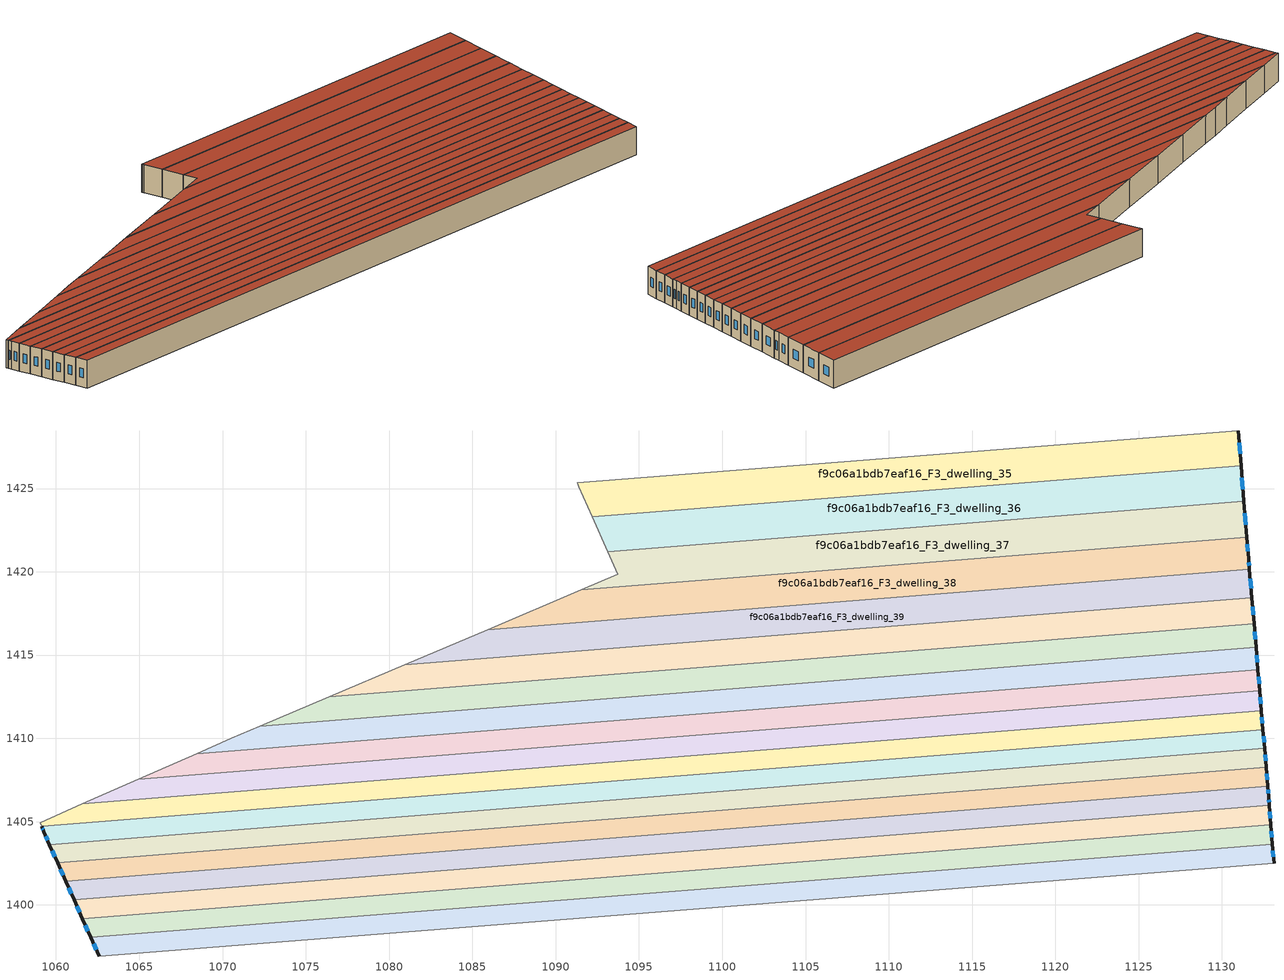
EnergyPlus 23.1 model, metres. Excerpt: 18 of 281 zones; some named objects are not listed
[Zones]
f9c06a1bdb7eaf16_F3_dwelling_35
 floor to f9c06a1bdb7eaf16_F2_dwelling_35 (EU_floor_Construction): 1130.97,1428.47 1131.14,1426.38 1092.19,1423.29 1091.4,1425.09 1091.39,1425.12 1091.31,1425.29 1091.29,1425.34 z9
 wall outside (EU_wall_Construction): 1131.14,1426.38 1130.97,1428.47 z9:12
 wall adiabatic (EU_wall_Construction): 1091.29,1425.34 1091.31,1425.29 1091.39,1425.12 1091.4,1425.09 1092.19,1423.29 z9:12
 wall to f9c06a1bdb7eaf16_F3_dwelling_34 (EU_wall_Construction): 1130.97,1428.47 1091.29,1425.34 z9:12
 wall to f9c06a1bdb7eaf16_F3_dwelling_36 (EU_wall_Construction): 1092.19,1423.29 1131.14,1426.38 z9:12
 window (EU_Window_Construction): 1131.09,1427.09 1131.03,1427.76 z10.02:10.98
 roof outside (EU_roof_Construction): 1131.14,1426.38 1130.97,1428.47 1091.29,1425.34 1091.31,1425.29 1091.39,1425.12 1091.4,1425.09 1092.19,1423.29 z12
f9c06a1bdb7eaf16_F3_dwelling_36
 floor to f9c06a1bdb7eaf16_F2_dwelling_36 (EU_floor_Construction): 1131.14,1426.38 1131.32,1424.24 1093.11,1421.21 1092.19,1423.29 z9
 wall outside (EU_wall_Construction): 1131.32,1424.24 1131.14,1426.38 z9:12
 wall to f9c06a1bdb7eaf16_F3_dwelling_37 (EU_wall_Construction): 1093.11,1421.21 1131.32,1424.24 z9:12
 wall adiabatic (EU_wall_Construction): 1092.19,1423.29 1093.11,1421.21 z9:12
 window (EU_Window_Construction): 1131.26,1424.96 1131.2,1425.65 z10.02:10.98
 roof outside (EU_roof_Construction): 1131.32,1424.24 1131.14,1426.38 1092.19,1423.29 1093.11,1421.21 z12
f9c06a1bdb7eaf16_F3_dwelling_37
 floor to f9c06a1bdb7eaf16_F2_dwelling_37 (EU_floor_Construction): 1131.32,1424.24 1131.49,1422.08 1091.55,1418.92 1093.72,1419.84 1093.11,1421.21 z9
 wall outside (EU_wall_Construction): 1131.49,1422.08 1131.32,1424.24 z9:12
 wall to f9c06a1bdb7eaf16_F3_dwelling_38 (EU_wall_Construction): 1091.55,1418.92 1131.49,1422.08 z9:12
 wall adiabatic (EU_wall_Construction): 1093.11,1421.21 1093.72,1419.84 1091.55,1418.92 z9:12
 window (EU_Window_Construction): 1131.43,1422.81 1131.38,1423.5 z10.02:10.98
 roof outside (EU_roof_Construction): 1131.49,1422.08 1131.32,1424.24 1093.11,1421.21 1093.72,1419.84 1091.55,1418.92 z12
f9c06a1bdb7eaf16_F3_dwelling_38
 floor to f9c06a1bdb7eaf16_F2_dwelling_38 (EU_floor_Construction): 1131.49,1422.08 1131.6,1420.79 1131.65,1420.15 1085.93,1416.53 1091.55,1418.92 z9
 wall outside (EU_wall_Construction): 1131.65,1420.15 1131.6,1420.79 1131.49,1422.08 z9:12
 wall to f9c06a1bdb7eaf16_F3_dwelling_39 (EU_wall_Construction): 1085.93,1416.53 1131.65,1420.15 z9:12
 wall adiabatic (EU_wall_Construction): 1091.55,1418.92 1085.93,1416.53 z9:12
 window (EU_Window_Construction): 1131.63,1420.37 1131.62,1420.57 / 1131.56,1421.23 1131.53,1421.64 z10.02:10.98
 roof outside (EU_roof_Construction): 1131.65,1420.15 1131.6,1420.79 1131.49,1422.08 1091.55,1418.92 1085.93,1416.53 z12
f9c06a1bdb7eaf16_F3_dwelling_39
 floor to f9c06a1bdb7eaf16_F2_dwelling_39 (EU_floor_Construction): 1131.65,1420.15 1131.8,1418.44 1080.94,1414.42 1085.93,1416.53 z9
 wall outside (EU_wall_Construction): 1131.8,1418.44 1131.65,1420.15 z9:12
 wall to f9c06a1bdb7eaf16_F3_dwelling_40 (EU_wall_Construction): 1080.94,1414.42 1131.8,1418.44 z9:12
 wall adiabatic (EU_wall_Construction): 1085.93,1416.53 1080.94,1414.42 z9:12
 window (EU_Window_Construction): 1131.75,1419.02 1131.7,1419.57 z10.02:10.98
 roof outside (EU_roof_Construction): 1131.8,1418.44 1131.65,1420.15 1085.93,1416.53 1080.94,1414.42 z12
f9c06a1bdb7eaf16_F3_dwelling_40
 floor to f9c06a1bdb7eaf16_F2_dwelling_40 (EU_floor_Construction): 1131.8,1418.44 1131.93,1416.89 1076.42,1412.5 1080.94,1414.42 z9
 wall outside (EU_wall_Construction): 1131.93,1416.89 1131.8,1418.44 z9:12
 wall to f9c06a1bdb7eaf16_F3_dwelling_41 (EU_wall_Construction): 1076.42,1412.5 1131.93,1416.89 z9:12
 wall adiabatic (EU_wall_Construction): 1080.94,1414.42 1076.42,1412.5 z9:12
 window (EU_Window_Construction): 1131.88,1417.42 1131.84,1417.91 z10.02:10.98
 roof outside (EU_roof_Construction): 1131.93,1416.89 1131.8,1418.44 1080.94,1414.42 1076.42,1412.5 z12
f9c06a1bdb7eaf16_F3_dwelling_41
 floor to f9c06a1bdb7eaf16_F2_dwelling_41 (EU_floor_Construction): 1131.93,1416.89 1132.05,1415.46 1072.24,1410.73 1076.42,1412.5 z9
 wall outside (EU_wall_Construction): 1132.05,1415.46 1131.93,1416.89 z9:12
 wall to f9c06a1bdb7eaf16_F3_dwelling_42 (EU_wall_Construction): 1072.24,1410.73 1132.05,1415.46 z9:12
 wall adiabatic (EU_wall_Construction): 1076.42,1412.5 1072.24,1410.73 z9:12
 window (EU_Window_Construction): 1132.01,1415.94 1131.97,1416.4 z10.02:10.98
 roof outside (EU_roof_Construction): 1132.05,1415.46 1131.93,1416.89 1076.42,1412.5 1072.24,1410.73 z12
f9c06a1bdb7eaf16_F3_dwelling_42
 floor to f9c06a1bdb7eaf16_F2_dwelling_42 (EU_floor_Construction): 1132.05,1415.46 1132.16,1414.12 1068.44,1409.08 1070.51,1409.99 1072.24,1410.73 z9
 wall outside (EU_wall_Construction): 1132.16,1414.12 1132.05,1415.46 z9:12
 wall to f9c06a1bdb7eaf16_F3_dwelling_43 (EU_wall_Construction): 1068.44,1409.08 1132.16,1414.12 z9:12
 wall adiabatic (EU_wall_Construction): 1072.24,1410.73 1070.51,1409.99 1068.44,1409.08 z9:12
 window (EU_Window_Construction): 1132.12,1414.57 1132.09,1415 z10.02:10.98
 roof outside (EU_roof_Construction): 1132.16,1414.12 1132.05,1415.46 1072.24,1410.73 1070.51,1409.99 1068.44,1409.08 z12
f9c06a1bdb7eaf16_F3_dwelling_43
 floor to f9c06a1bdb7eaf16_F2_dwelling_43 (EU_floor_Construction): 1132.16,1414.12 1132.27,1412.86 1064.93,1407.54 1068.44,1409.08 z9
 wall outside (EU_wall_Construction): 1132.27,1412.86 1132.16,1414.12 z9:12
 wall to f9c06a1bdb7eaf16_F3_dwelling_44 (EU_wall_Construction): 1064.93,1407.54 1132.27,1412.86 z9:12
 wall adiabatic (EU_wall_Construction): 1068.44,1409.08 1064.93,1407.54 z9:12
 window (EU_Window_Construction): 1132.23,1413.29 1132.2,1413.69 z10.02:10.98
 roof outside (EU_roof_Construction): 1132.27,1412.86 1132.16,1414.12 1068.44,1409.08 1064.93,1407.54 z12
f9c06a1bdb7eaf16_F3_dwelling_44
 floor to f9c06a1bdb7eaf16_F2_dwelling_44 (EU_floor_Construction): 1132.27,1412.86 1132.37,1411.67 1061.59,1406.07 1064.93,1407.54 z9
 wall outside (EU_wall_Construction): 1132.37,1411.67 1132.27,1412.86 z9:12
 wall to f9c06a1bdb7eaf16_F3_dwelling_45 (EU_wall_Construction): 1061.59,1406.07 1132.37,1411.67 z9:12
 wall adiabatic (EU_wall_Construction): 1064.93,1407.54 1061.59,1406.07 z9:12
 window (EU_Window_Construction): 1132.33,1412.07 1132.3,1412.45 z10.02:10.98
 roof outside (EU_roof_Construction): 1132.37,1411.67 1132.27,1412.86 1064.93,1407.54 1061.59,1406.07 z12
f9c06a1bdb7eaf16_F3_dwelling_45
 floor to f9c06a1bdb7eaf16_F2_dwelling_45 (EU_floor_Construction): 1132.37,1411.67 1132.46,1410.52 1059.13,1404.72 1059.04,1404.95 1061.59,1406.07 z9
 wall outside (EU_wall_Construction): 1132.46,1410.52 1132.37,1411.67 z9:12
 wall to f9c06a1bdb7eaf16_F3_dwelling_46 (EU_wall_Construction): 1059.13,1404.72 1132.46,1410.52 z9:12
 wall adiabatic (EU_wall_Construction): 1061.59,1406.07 1059.04,1404.95 1059.13,1404.72 z9:12
 window (EU_Window_Construction): 1132.43,1410.91 1132.4,1411.28 z10.02:10.98
 roof outside (EU_roof_Construction): 1132.46,1410.52 1132.37,1411.67 1061.59,1406.07 1059.04,1404.95 1059.13,1404.72 z12
f9c06a1bdb7eaf16_F3_dwelling_46
 floor to f9c06a1bdb7eaf16_F2_dwelling_46 (EU_floor_Construction): 1132.46,1410.52 1132.56,1409.39 1059.61,1403.63 1059.27,1404.39 1059.13,1404.72 z9
 wall outside (EU_wall_Construction): 1132.56,1409.39 1132.46,1410.52 / 1059.13,1404.72 1059.27,1404.39 1059.61,1403.63 z9:12
 wall to f9c06a1bdb7eaf16_F3_dwelling_47 (EU_wall_Construction): 1059.61,1403.63 1132.56,1409.39 z9:12
 window (EU_Window_Construction): 1132.53,1409.78 1132.5,1410.14 / 1059.39,1404.13 1059.49,1403.89 / 1059.18,1404.61 1059.22,1404.5 z10.02:10.98
 roof outside (EU_roof_Construction): 1132.56,1409.39 1132.46,1410.52 1059.13,1404.72 1059.27,1404.39 1059.61,1403.63 z12
f9c06a1bdb7eaf16_F3_dwelling_47
 floor to f9c06a1bdb7eaf16_F2_dwelling_47 (EU_floor_Construction): 1132.56,1409.39 1132.65,1408.26 1060.1,1402.52 1059.61,1403.63 z9
 wall outside (EU_wall_Construction): 1059.61,1403.63 1060.1,1402.52 / 1132.65,1408.26 1132.56,1409.39 z9:12
 wall to f9c06a1bdb7eaf16_F3_dwelling_48 (EU_wall_Construction): 1060.1,1402.52 1132.65,1408.26 z9:12
 window (EU_Window_Construction): 1059.78,1403.25 1059.93,1402.9 / 1132.62,1408.65 1132.59,1409.01 z10.02:10.98
 roof outside (EU_roof_Construction): 1132.65,1408.26 1132.56,1409.39 1059.61,1403.63 1060.1,1402.52 z12
f9c06a1bdb7eaf16_F3_dwelling_48
 floor to f9c06a1bdb7eaf16_F2_dwelling_48 (EU_floor_Construction): 1132.65,1408.26 1132.75,1407.12 1060.59,1401.41 1060.1,1402.52 z9
 wall outside (EU_wall_Construction): 1060.1,1402.52 1060.59,1401.41 / 1132.75,1407.12 1132.65,1408.26 z9:12
 wall to f9c06a1bdb7eaf16_F3_dwelling_49 (EU_wall_Construction): 1060.59,1401.41 1132.75,1407.12 z9:12
 window (EU_Window_Construction): 1060.27,1402.14 1060.42,1401.79 / 1132.72,1407.51 1132.69,1407.87 z10.02:10.98
 roof outside (EU_roof_Construction): 1132.75,1407.12 1132.65,1408.26 1060.1,1402.52 1060.59,1401.41 z12
f9c06a1bdb7eaf16_F3_dwelling_49
 floor to f9c06a1bdb7eaf16_F2_dwelling_49 (EU_floor_Construction): 1132.75,1407.12 1132.8,1406.49 1132.84,1405.97 1061.09,1400.3 1060.59,1401.41 z9
 wall outside (EU_wall_Construction): 1132.84,1405.97 1132.8,1406.49 1132.75,1407.12 / 1060.59,1401.41 1061.09,1400.3 z9:12
 wall to f9c06a1bdb7eaf16_F3_dwelling_50 (EU_wall_Construction): 1061.09,1400.3 1132.84,1405.97 z9:12
 window (EU_Window_Construction): 1132.83,1406.15 1132.82,1406.32 / 1060.76,1401.03 1060.92,1400.68 / 1132.78,1406.71 1132.77,1406.91 z10.02:10.98
 roof outside (EU_roof_Construction): 1132.84,1405.97 1132.8,1406.49 1132.75,1407.12 1060.59,1401.41 1061.09,1400.3 z12
f9c06a1bdb7eaf16_F3_dwelling_50
 floor to f9c06a1bdb7eaf16_F2_dwelling_50 (EU_floor_Construction): 1132.84,1405.97 1132.94,1404.82 1061.58,1399.17 1061.09,1400.3 z9
 wall outside (EU_wall_Construction): 1061.09,1400.3 1061.58,1399.17 / 1132.94,1404.82 1132.84,1405.97 z9:12
 wall to f9c06a1bdb7eaf16_F3_dwelling_51 (EU_wall_Construction): 1061.58,1399.17 1132.94,1404.82 z9:12
 window (EU_Window_Construction): 1061.26,1399.92 1061.41,1399.56 / 1132.91,1405.21 1132.88,1405.58 z10.02:10.98
 roof outside (EU_roof_Construction): 1132.94,1404.82 1132.84,1405.97 1061.09,1400.3 1061.58,1399.17 z12
f9c06a1bdb7eaf16_F3_dwelling_51
 floor to f9c06a1bdb7eaf16_F2_dwelling_51 (EU_floor_Construction): 1132.94,1404.82 1133.03,1403.66 1062.08,1398.05 1061.58,1399.17 z9
 wall outside (EU_wall_Construction): 1061.58,1399.17 1062.08,1398.05 / 1133.03,1403.66 1132.94,1404.82 z9:12
 wall to f9c06a1bdb7eaf16_F3_dwelling_52 (EU_wall_Construction): 1062.08,1398.05 1133.03,1403.66 z9:12
 window (EU_Window_Construction): 1061.75,1398.79 1061.91,1398.43 / 1133,1404.05 1132.97,1404.42 z10.02:10.98
 roof outside (EU_roof_Construction): 1133.03,1403.66 1132.94,1404.82 1061.58,1399.17 1062.08,1398.05 z12
f9c06a1bdb7eaf16_F3_dwelling_52
 floor to f9c06a1bdb7eaf16_F2_dwelling_52 (EU_floor_Construction): 1133.03,1403.66 1133.12,1402.49 1062.59,1396.91 1062.08,1398.05 z9
 wall outside (EU_wall_Construction): 1062.08,1398.05 1062.59,1396.91 / 1133.12,1402.49 1133.03,1403.66 z9:12
 wall to f9c06a1bdb7eaf16_F3_dwelling_53 (EU_wall_Construction): 1062.59,1396.91 1133.12,1402.49 z9:12
 window (EU_Window_Construction): 1062.26,1397.66 1062.42,1397.3 / 1133.09,1402.89 1133.06,1403.26 z10.02:10.98
 roof outside (EU_roof_Construction): 1133.12,1402.49 1133.03,1403.66 1062.08,1398.05 1062.59,1396.91 z12
[Building]
EU S2 Campaign: North Axis=0; Terrain=City; Solar Distribution=FullExterior
[Site:Location]
Vienna: Latitude=48; Longitude=16.5; Time Zone=1; Elevation=183
[SizingPeriod:WeatherFileDays]
AnnualSizingPeriod: Begin Month=1; Begin Day of Month=1; End Month=12; End Day of Month=31; Day of Week for Start Day=Monday; Use Weather File Daylight Saving Period=No; Use Weather File Rain and Snow Indicators=No
[MATERIAL]
EU_InternalMass_Material: Roughness=MediumRough; Thickness=0.1; Conductivity=1; Density=1800; Specific Heat=900; Thermal Absorptance=0.9; Solar Absorptance=0.7; Visible Absorptance=0.7
[MATERIAL:NOMASS] Roughness=MediumRough; Thermal Absorptance=0.9; Solar Absorptance=0.7; Visible Absorptance=0.7
Name | Thermal Resistance
EU_wall_NoMass | 0.942466
EU_roof_NoMass | 0.551687
EU_floor_NoMass | 0.66527
[WINDOWMATERIAL:SIMPLEGLAZINGSYSTEM]
EU_Window_SimpleGlazing: UFactor=2.03367; Solar Heat Gain Coefficient=0.65; Visible Transmittance=0.65
[CONSTRUCTION]
EU_wall_Construction: EU_wall_NoMass
EU_roof_Construction: EU_roof_NoMass
EU_floor_Construction: EU_floor_NoMass
EU_Window_Construction: EU_Window_SimpleGlazing
EU_InternalMass_Construction: EU_InternalMass_Material
[ZONE] Type=1; Multiplier=1; Ceiling Height=autocalculate; Floor Area=autocalculate; Part of Total Floor Area=Yes
Name | Volume
f9c06a1bdb7eaf16_F3_dwelling_35 | 249.289
f9c06a1bdb7eaf16_F3_dwelling_36 | 249.26
f9c06a1bdb7eaf16_F3_dwelling_37 | 249.316
f9c06a1bdb7eaf16_F3_dwelling_38 | 249.224
f9c06a1bdb7eaf16_F3_dwelling_39 | 249.376
f9c06a1bdb7eaf16_F3_dwelling_40 | 249.234
f9c06a1bdb7eaf16_F3_dwelling_41 | 249.278
f9c06a1bdb7eaf16_F3_dwelling_42 | 249.307
f9c06a1bdb7eaf16_F3_dwelling_43 | 249.322
f9c06a1bdb7eaf16_F3_dwelling_44 | 249.341
f9c06a1bdb7eaf16_F3_dwelling_45 | 249.392
f9c06a1bdb7eaf16_F3_dwelling_46 | 249.19
f9c06a1bdb7eaf16_F3_dwelling_47 | 249.394
f9c06a1bdb7eaf16_F3_dwelling_48 | 249.143
f9c06a1bdb7eaf16_F3_dwelling_49 | 249.196
f9c06a1bdb7eaf16_F3_dwelling_50 | 249.519
f9c06a1bdb7eaf16_F3_dwelling_51 | 249.311
f9c06a1bdb7eaf16_F3_dwelling_52 | 249.177
[INTERNALMASS] Construction=EU_InternalMass_Construction
Name | Zone or ZoneList | Surface Area
f9c06a1bdb7eaf16_F3_dwelling_35_EU_InternalMass | f9c06a1bdb7eaf16_F3_dwelling_35 | 83.0968
f9c06a1bdb7eaf16_F3_dwelling_36_EU_InternalMass | f9c06a1bdb7eaf16_F3_dwelling_36 | 83.087
f9c06a1bdb7eaf16_F3_dwelling_37_EU_InternalMass | f9c06a1bdb7eaf16_F3_dwelling_37 | 83.1046
f9c06a1bdb7eaf16_F3_dwelling_38_EU_InternalMass | f9c06a1bdb7eaf16_F3_dwelling_38 | 83.0747
f9c06a1bdb7eaf16_F3_dwelling_39_EU_InternalMass | f9c06a1bdb7eaf16_F3_dwelling_39 | 83.1253
f9c06a1bdb7eaf16_F3_dwelling_40_EU_InternalMass | f9c06a1bdb7eaf16_F3_dwelling_40 | 83.0782
f9c06a1bdb7eaf16_F3_dwelling_41_EU_InternalMass | f9c06a1bdb7eaf16_F3_dwelling_41 | 83.0924
f9c06a1bdb7eaf16_F3_dwelling_42_EU_InternalMass | f9c06a1bdb7eaf16_F3_dwelling_42 | 83.1025
f9c06a1bdb7eaf16_F3_dwelling_43_EU_InternalMass | f9c06a1bdb7eaf16_F3_dwelling_43 | 83.1071
f9c06a1bdb7eaf16_F3_dwelling_44_EU_InternalMass | f9c06a1bdb7eaf16_F3_dwelling_44 | 83.114
f9c06a1bdb7eaf16_F3_dwelling_45_EU_InternalMass | f9c06a1bdb7eaf16_F3_dwelling_45 | 83.1311
f9c06a1bdb7eaf16_F3_dwelling_46_EU_InternalMass | f9c06a1bdb7eaf16_F3_dwelling_46 | 83.0629
f9c06a1bdb7eaf16_F3_dwelling_47_EU_InternalMass | f9c06a1bdb7eaf16_F3_dwelling_47 | 83.1316
f9c06a1bdb7eaf16_F3_dwelling_48_EU_InternalMass | f9c06a1bdb7eaf16_F3_dwelling_48 | 83.0479
f9c06a1bdb7eaf16_F3_dwelling_49_EU_InternalMass | f9c06a1bdb7eaf16_F3_dwelling_49 | 83.0651
f9c06a1bdb7eaf16_F3_dwelling_50_EU_InternalMass | f9c06a1bdb7eaf16_F3_dwelling_50 | 83.1728
f9c06a1bdb7eaf16_F3_dwelling_51_EU_InternalMass | f9c06a1bdb7eaf16_F3_dwelling_51 | 83.1034
f9c06a1bdb7eaf16_F3_dwelling_52_EU_InternalMass | f9c06a1bdb7eaf16_F3_dwelling_52 | 83.0592
[OTHEREQUIPMENT] Fuel Type=Electricity; Design Level Calculation Method=Watts/Area; Power per Zone Floor Area=1; Fraction Latent=0; Fraction Radiant=0; Fraction Lost=0; Carbon Dioxide Generation Rate=0; EndUse Subcategory=EU_Step8_InternalGains
Name | Zone or ZoneList or Space or SpaceList | Schedule
EU_Step8_InternalGain_f9c06a1bdb7eaf16_F3_dwelling_35_f000 | f9c06a1bdb7eaf16_F3_dwelling_35 | EU_Step8_GainSchedule_f9c06a1bdb7eaf16_F3_dwelling_35_f000
EU_Step8_InternalGain_f9c06a1bdb7eaf16_F3_dwelling_36_f000 | f9c06a1bdb7eaf16_F3_dwelling_36 | EU_Step8_GainSchedule_f9c06a1bdb7eaf16_F3_dwelling_36_f000
EU_Step8_InternalGain_f9c06a1bdb7eaf16_F3_dwelling_37_f000 | f9c06a1bdb7eaf16_F3_dwelling_37 | EU_Step8_GainSchedule_f9c06a1bdb7eaf16_F3_dwelling_37_f000
EU_Step8_InternalGain_f9c06a1bdb7eaf16_F3_dwelling_38_f000 | f9c06a1bdb7eaf16_F3_dwelling_38 | EU_Step8_GainSchedule_f9c06a1bdb7eaf16_F3_dwelling_38_f000
EU_Step8_InternalGain_f9c06a1bdb7eaf16_F3_dwelling_39_f000 | f9c06a1bdb7eaf16_F3_dwelling_39 | EU_Step8_GainSchedule_f9c06a1bdb7eaf16_F3_dwelling_39_f000
EU_Step8_InternalGain_f9c06a1bdb7eaf16_F3_dwelling_40_f000 | f9c06a1bdb7eaf16_F3_dwelling_40 | EU_Step8_GainSchedule_f9c06a1bdb7eaf16_F3_dwelling_40_f000
EU_Step8_InternalGain_f9c06a1bdb7eaf16_F3_dwelling_41_f000 | f9c06a1bdb7eaf16_F3_dwelling_41 | EU_Step8_GainSchedule_f9c06a1bdb7eaf16_F3_dwelling_41_f000
EU_Step8_InternalGain_f9c06a1bdb7eaf16_F3_dwelling_42_f000 | f9c06a1bdb7eaf16_F3_dwelling_42 | EU_Step8_GainSchedule_f9c06a1bdb7eaf16_F3_dwelling_42_f000
EU_Step8_InternalGain_f9c06a1bdb7eaf16_F3_dwelling_43_f000 | f9c06a1bdb7eaf16_F3_dwelling_43 | EU_Step8_GainSchedule_f9c06a1bdb7eaf16_F3_dwelling_43_f000
EU_Step8_InternalGain_f9c06a1bdb7eaf16_F3_dwelling_44_f000 | f9c06a1bdb7eaf16_F3_dwelling_44 | EU_Step8_GainSchedule_f9c06a1bdb7eaf16_F3_dwelling_44_f000
EU_Step8_InternalGain_f9c06a1bdb7eaf16_F3_dwelling_45_f000 | f9c06a1bdb7eaf16_F3_dwelling_45 | EU_Step8_GainSchedule_f9c06a1bdb7eaf16_F3_dwelling_45_f000
EU_Step8_InternalGain_f9c06a1bdb7eaf16_F3_dwelling_46_f000 | f9c06a1bdb7eaf16_F3_dwelling_46 | EU_Step8_GainSchedule_f9c06a1bdb7eaf16_F3_dwelling_46_f000
EU_Step8_InternalGain_f9c06a1bdb7eaf16_F3_dwelling_47_f000 | f9c06a1bdb7eaf16_F3_dwelling_47 | EU_Step8_GainSchedule_f9c06a1bdb7eaf16_F3_dwelling_47_f000
EU_Step8_InternalGain_f9c06a1bdb7eaf16_F3_dwelling_48_f000 | f9c06a1bdb7eaf16_F3_dwelling_48 | EU_Step8_GainSchedule_f9c06a1bdb7eaf16_F3_dwelling_48_f000
EU_Step8_InternalGain_f9c06a1bdb7eaf16_F3_dwelling_49_f000 | f9c06a1bdb7eaf16_F3_dwelling_49 | EU_Step8_GainSchedule_f9c06a1bdb7eaf16_F3_dwelling_49_f000
EU_Step8_InternalGain_f9c06a1bdb7eaf16_F3_dwelling_50_f000 | f9c06a1bdb7eaf16_F3_dwelling_50 | EU_Step8_GainSchedule_f9c06a1bdb7eaf16_F3_dwelling_50_f000
EU_Step8_InternalGain_f9c06a1bdb7eaf16_F3_dwelling_51_f000 | f9c06a1bdb7eaf16_F3_dwelling_51 | EU_Step8_GainSchedule_f9c06a1bdb7eaf16_F3_dwelling_51_f000
EU_Step8_InternalGain_f9c06a1bdb7eaf16_F3_dwelling_52_f000 | f9c06a1bdb7eaf16_F3_dwelling_52 | EU_Step8_GainSchedule_f9c06a1bdb7eaf16_F3_dwelling_52_f000
[ZONEVENTILATION:DESIGNFLOWRATE] Schedule=EU_AlwaysOn; Design Flow Rate Calculation Method=AirChanges/Hour; Air Changes per Hour=0.530523; Ventilation Type=Natural; Fan Pressure Rise=0; Fan Total Efficiency=1; Constant Term Coefficient=1; Temperature Term Coefficient=0; Velocity Term Coefficient=0; Velocity Squared Term Coefficient=0; Minimum Indoor Temperature=-100; Maximum Indoor Temperature=100; Delta Temperature=-100; Minimum Outdoor Temperature=-100; Maximum Outdoor Temperature=100; Maximum Wind Speed=40
Name | Zone or ZoneList or Space or SpaceList
EU_ConstantAir_f9c06a1bdb7eaf16_F3_dwelling_35 | f9c06a1bdb7eaf16_F3_dwelling_35
EU_ConstantAir_f9c06a1bdb7eaf16_F3_dwelling_36 | f9c06a1bdb7eaf16_F3_dwelling_36
EU_ConstantAir_f9c06a1bdb7eaf16_F3_dwelling_37 | f9c06a1bdb7eaf16_F3_dwelling_37
EU_ConstantAir_f9c06a1bdb7eaf16_F3_dwelling_38 | f9c06a1bdb7eaf16_F3_dwelling_38
EU_ConstantAir_f9c06a1bdb7eaf16_F3_dwelling_39 | f9c06a1bdb7eaf16_F3_dwelling_39
EU_ConstantAir_f9c06a1bdb7eaf16_F3_dwelling_40 | f9c06a1bdb7eaf16_F3_dwelling_40
EU_ConstantAir_f9c06a1bdb7eaf16_F3_dwelling_41 | f9c06a1bdb7eaf16_F3_dwelling_41
EU_ConstantAir_f9c06a1bdb7eaf16_F3_dwelling_42 | f9c06a1bdb7eaf16_F3_dwelling_42
EU_ConstantAir_f9c06a1bdb7eaf16_F3_dwelling_43 | f9c06a1bdb7eaf16_F3_dwelling_43
EU_ConstantAir_f9c06a1bdb7eaf16_F3_dwelling_44 | f9c06a1bdb7eaf16_F3_dwelling_44
EU_ConstantAir_f9c06a1bdb7eaf16_F3_dwelling_45 | f9c06a1bdb7eaf16_F3_dwelling_45
EU_ConstantAir_f9c06a1bdb7eaf16_F3_dwelling_46 | f9c06a1bdb7eaf16_F3_dwelling_46
EU_ConstantAir_f9c06a1bdb7eaf16_F3_dwelling_47 | f9c06a1bdb7eaf16_F3_dwelling_47
EU_ConstantAir_f9c06a1bdb7eaf16_F3_dwelling_48 | f9c06a1bdb7eaf16_F3_dwelling_48
EU_ConstantAir_f9c06a1bdb7eaf16_F3_dwelling_49 | f9c06a1bdb7eaf16_F3_dwelling_49
EU_ConstantAir_f9c06a1bdb7eaf16_F3_dwelling_50 | f9c06a1bdb7eaf16_F3_dwelling_50
EU_ConstantAir_f9c06a1bdb7eaf16_F3_dwelling_51 | f9c06a1bdb7eaf16_F3_dwelling_51
EU_ConstantAir_f9c06a1bdb7eaf16_F3_dwelling_52 | f9c06a1bdb7eaf16_F3_dwelling_52
[HVACTEMPLATE:ZONE:IDEALLOADSAIRSYSTEM] System Availability Schedule=EU_AlwaysOn; Maximum Heating Supply Air Temperature=50; Minimum Cooling Supply Air Temperature=13; Maximum Heating Supply Air Humidity Ratio=0.0156; Minimum Cooling Supply Air Humidity Ratio=0.0077; Heating Limit=NoLimit; Cooling Limit=NoLimit; Heating Availability Schedule=EU_AlwaysOn; Cooling Availability Schedule=EU_CoolingOff; Dehumidification Control Type=ConstantSensibleHeatRatio; Cooling Sensible Heat Ratio=0.7; Dehumidification Setpoint=60; Humidification Control Type=None; Humidification Setpoint=30; Outdoor Air Method=None; Outdoor Air Flow Rate per Person=0.00944; Outdoor Air Flow Rate per Zone Floor Area=0; Outdoor Air Flow Rate per Zone=0; Demand Controlled Ventilation Type=None; Outdoor Air Economizer Type=NoEconomizer; Heat Recovery Type=None; Sensible Heat Recovery Effectiveness=0.7; Latent Heat Recovery Effectiveness=0.65
Name | Template Thermostat
f9c06a1bdb7eaf16_F3_dwelling_35 | EU_HeatOnly_f9c06a1bdb7eaf16_F3_dwelling_35
f9c06a1bdb7eaf16_F3_dwelling_36 | EU_HeatOnly_f9c06a1bdb7eaf16_F3_dwelling_36
f9c06a1bdb7eaf16_F3_dwelling_37 | EU_HeatOnly_f9c06a1bdb7eaf16_F3_dwelling_37
f9c06a1bdb7eaf16_F3_dwelling_38 | EU_HeatOnly_f9c06a1bdb7eaf16_F3_dwelling_38
f9c06a1bdb7eaf16_F3_dwelling_39 | EU_HeatOnly_f9c06a1bdb7eaf16_F3_dwelling_39
f9c06a1bdb7eaf16_F3_dwelling_40 | EU_HeatOnly_f9c06a1bdb7eaf16_F3_dwelling_40
f9c06a1bdb7eaf16_F3_dwelling_41 | EU_HeatOnly_f9c06a1bdb7eaf16_F3_dwelling_41
f9c06a1bdb7eaf16_F3_dwelling_42 | EU_HeatOnly_f9c06a1bdb7eaf16_F3_dwelling_42
f9c06a1bdb7eaf16_F3_dwelling_43 | EU_HeatOnly_f9c06a1bdb7eaf16_F3_dwelling_43
f9c06a1bdb7eaf16_F3_dwelling_44 | EU_HeatOnly_f9c06a1bdb7eaf16_F3_dwelling_44
f9c06a1bdb7eaf16_F3_dwelling_45 | EU_HeatOnly_f9c06a1bdb7eaf16_F3_dwelling_45
f9c06a1bdb7eaf16_F3_dwelling_46 | EU_HeatOnly_f9c06a1bdb7eaf16_F3_dwelling_46
f9c06a1bdb7eaf16_F3_dwelling_47 | EU_HeatOnly_f9c06a1bdb7eaf16_F3_dwelling_47
f9c06a1bdb7eaf16_F3_dwelling_48 | EU_HeatOnly_f9c06a1bdb7eaf16_F3_dwelling_48
f9c06a1bdb7eaf16_F3_dwelling_49 | EU_HeatOnly_f9c06a1bdb7eaf16_F3_dwelling_49
f9c06a1bdb7eaf16_F3_dwelling_50 | EU_HeatOnly_f9c06a1bdb7eaf16_F3_dwelling_50
f9c06a1bdb7eaf16_F3_dwelling_51 | EU_HeatOnly_f9c06a1bdb7eaf16_F3_dwelling_51
f9c06a1bdb7eaf16_F3_dwelling_52 | EU_HeatOnly_f9c06a1bdb7eaf16_F3_dwelling_52
[SIZING:ZONE] Zone Cooling Design Supply Air Temperature Input Method=SupplyAirTemperature; Zone Cooling Design Supply Air Temperature=13; Zone Heating Design Supply Air Temperature Input Method=SupplyAirTemperature; Zone Heating Design Supply Air Temperature=50; Zone Cooling Design Supply Air Humidity Ratio=0.008; Zone Heating Design Supply Air Humidity Ratio=0.008; Cooling Design Air Flow Method=DesignDay; Cooling Design Air Flow Rate=0; Cooling Minimum Air Flow per Zone Floor Area=0.000762; Cooling Minimum Air Flow=0; Cooling Minimum Air Flow Fraction=0.2; Heating Design Air Flow Method=DesignDay; Heating Design Air Flow Rate=0; Heating Maximum Air Flow per Zone Floor Area=0.002032; Heating Maximum Air Flow=0.141576; Heating Maximum Air Flow Fraction=0.3; Account for Dedicated Outdoor Air System=No; Dedicated Outdoor Air System Control Strategy=NeutralSupplyAir; Dedicated Outdoor Air Low Setpoint Temperature for Design=autosize; Dedicated Outdoor Air High Setpoint Temperature for Design=autosize; Zone Load Sizing Method=Sensible Load Only No Latent Load; Zone Latent Cooling Design Supply Air Humidity Ratio Input Method=HumidityRatioDifference; Zone Cooling Design Supply Air Humidity Ratio Difference=0.005; Zone Latent Heating Design Supply Air Humidity Ratio Input Method=HumidityRatioDifference; Zone Humidification Design Supply Air Humidity Ratio Difference=0.005
f9c06a1bdb7eaf16_F3_dwelling_35; f9c06a1bdb7eaf16_F3_dwelling_36; f9c06a1bdb7eaf16_F3_dwelling_37; f9c06a1bdb7eaf16_F3_dwelling_38; f9c06a1bdb7eaf16_F3_dwelling_39; f9c06a1bdb7eaf16_F3_dwelling_40; f9c06a1bdb7eaf16_F3_dwelling_41; f9c06a1bdb7eaf16_F3_dwelling_42; f9c06a1bdb7eaf16_F3_dwelling_43; f9c06a1bdb7eaf16_F3_dwelling_44; f9c06a1bdb7eaf16_F3_dwelling_45; f9c06a1bdb7eaf16_F3_dwelling_46; f9c06a1bdb7eaf16_F3_dwelling_47; f9c06a1bdb7eaf16_F3_dwelling_48; f9c06a1bdb7eaf16_F3_dwelling_49; f9c06a1bdb7eaf16_F3_dwelling_50; f9c06a1bdb7eaf16_F3_dwelling_51; f9c06a1bdb7eaf16_F3_dwelling_52
[SCHEDULE:CONSTANT]
Name | Hourly Value
EU_AlwaysOn | 1
EU_CoolingOff | 0
[SCHEDULE:FILE] Column Number=1; Rows to Skip at Top=0; Number of Hours of Data=8760; Column Separator=Comma; Interpolate to Timestep=No; Minutes per Item=60; Adjust Schedule for Daylight Savings=Yes
Name | File
EU_Step8_GainSchedule_f9c06a1bdb7eaf16_F3_dwelling_35_f000 | ../../schedules/f9c06a1bdb7eaf16/f9c06a1bdb7eaf16_F3_dwelling_35_f000_gain.csv
EU_Step8_GainSchedule_f9c06a1bdb7eaf16_F3_dwelling_36_f000 | ../../schedules/f9c06a1bdb7eaf16/f9c06a1bdb7eaf16_F3_dwelling_36_f000_gain.csv
EU_Step8_GainSchedule_f9c06a1bdb7eaf16_F3_dwelling_37_f000 | ../../schedules/f9c06a1bdb7eaf16/f9c06a1bdb7eaf16_F3_dwelling_37_f000_gain.csv
EU_Step8_GainSchedule_f9c06a1bdb7eaf16_F3_dwelling_38_f000 | ../../schedules/f9c06a1bdb7eaf16/f9c06a1bdb7eaf16_F3_dwelling_38_f000_gain.csv
EU_Step8_GainSchedule_f9c06a1bdb7eaf16_F3_dwelling_39_f000 | ../../schedules/f9c06a1bdb7eaf16/f9c06a1bdb7eaf16_F3_dwelling_39_f000_gain.csv
EU_Step8_GainSchedule_f9c06a1bdb7eaf16_F3_dwelling_40_f000 | ../../schedules/f9c06a1bdb7eaf16/f9c06a1bdb7eaf16_F3_dwelling_40_f000_gain.csv
EU_Step8_GainSchedule_f9c06a1bdb7eaf16_F3_dwelling_41_f000 | ../../schedules/f9c06a1bdb7eaf16/f9c06a1bdb7eaf16_F3_dwelling_41_f000_gain.csv
EU_Step8_GainSchedule_f9c06a1bdb7eaf16_F3_dwelling_42_f000 | ../../schedules/f9c06a1bdb7eaf16/f9c06a1bdb7eaf16_F3_dwelling_42_f000_gain.csv
EU_Step8_GainSchedule_f9c06a1bdb7eaf16_F3_dwelling_43_f000 | ../../schedules/f9c06a1bdb7eaf16/f9c06a1bdb7eaf16_F3_dwelling_43_f000_gain.csv
EU_Step8_GainSchedule_f9c06a1bdb7eaf16_F3_dwelling_44_f000 | ../../schedules/f9c06a1bdb7eaf16/f9c06a1bdb7eaf16_F3_dwelling_44_f000_gain.csv
EU_Step8_GainSchedule_f9c06a1bdb7eaf16_F3_dwelling_45_f000 | ../../schedules/f9c06a1bdb7eaf16/f9c06a1bdb7eaf16_F3_dwelling_45_f000_gain.csv
EU_Step8_GainSchedule_f9c06a1bdb7eaf16_F3_dwelling_46_f000 | ../../schedules/f9c06a1bdb7eaf16/f9c06a1bdb7eaf16_F3_dwelling_46_f000_gain.csv
EU_Step8_GainSchedule_f9c06a1bdb7eaf16_F3_dwelling_47_f000 | ../../schedules/f9c06a1bdb7eaf16/f9c06a1bdb7eaf16_F3_dwelling_47_f000_gain.csv
EU_Step8_GainSchedule_f9c06a1bdb7eaf16_F3_dwelling_48_f000 | ../../schedules/f9c06a1bdb7eaf16/f9c06a1bdb7eaf16_F3_dwelling_48_f000_gain.csv
EU_Step8_GainSchedule_f9c06a1bdb7eaf16_F3_dwelling_49_f000 | ../../schedules/f9c06a1bdb7eaf16/f9c06a1bdb7eaf16_F3_dwelling_49_f000_gain.csv
EU_Step8_GainSchedule_f9c06a1bdb7eaf16_F3_dwelling_50_f000 | ../../schedules/f9c06a1bdb7eaf16/f9c06a1bdb7eaf16_F3_dwelling_50_f000_gain.csv
EU_Step8_GainSchedule_f9c06a1bdb7eaf16_F3_dwelling_51_f000 | ../../schedules/f9c06a1bdb7eaf16/f9c06a1bdb7eaf16_F3_dwelling_51_f000_gain.csv
EU_Step8_GainSchedule_f9c06a1bdb7eaf16_F3_dwelling_52_f000 | ../../schedules/f9c06a1bdb7eaf16/f9c06a1bdb7eaf16_F3_dwelling_52_f000_gain.csv
